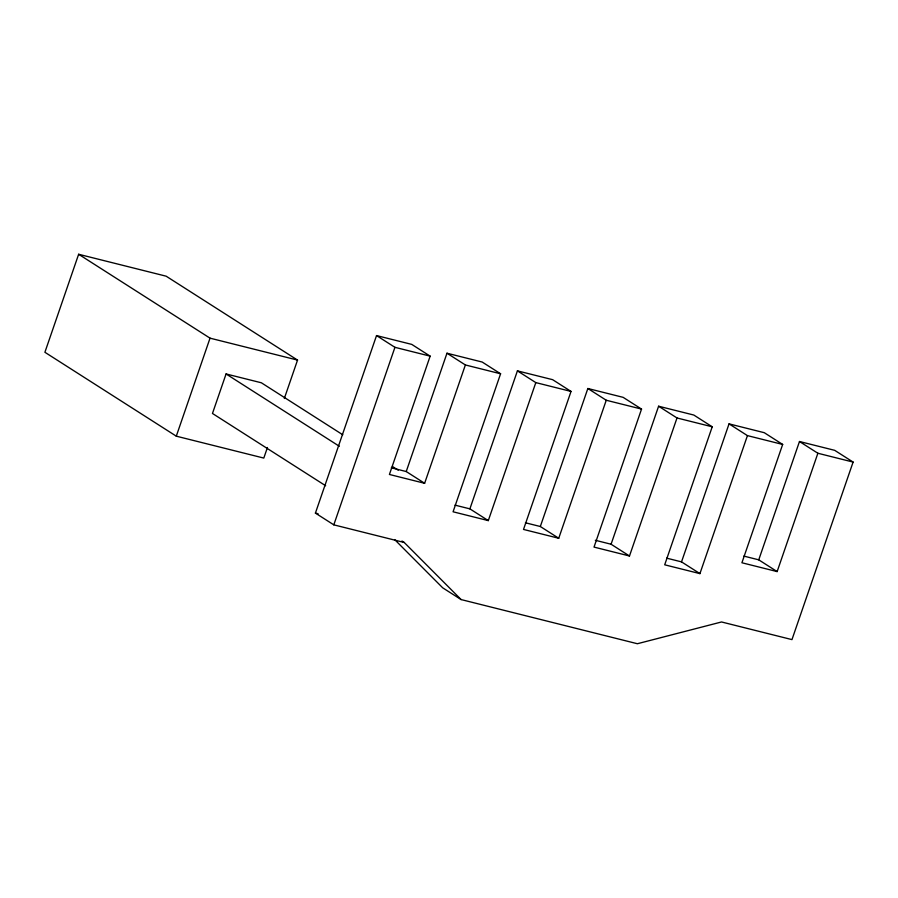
<?xml version="1.0" encoding="UTF-8"?>
<svg xmlns="http://www.w3.org/2000/svg" width="898" height="898" viewBox="0 0 898 898"><rect width="100%" height="100%" fill="white"/><g stroke="black" fill="none" stroke-linecap="round" stroke-linejoin="round"><path stroke-width="1.35" d="M284.318 398.488L297.541 360.087L166.152 276.191L78.642 254.269L44.9 352.274L176.289 436.17L263.799 458.081L267.447 447.496M176.289 436.17L210.031 338.164L78.642 254.269M342.778 434.778L261.363 382.784L226.072 373.95L212.467 413.462L325.66 485.751M799.478 441.513L817.876 453.254L777.14 571.588L758.743 559.836L799.478 441.513L834.702 450.336L853.1 462.077L791.969 639.612L721.532 621.966L637.389 643.731L461.112 599.572L404.246 542.493L333.809 524.847L315.411 513.095L376.531 335.571L411.755 344.394L430.153 356.147L389.418 474.47L424.631 483.292L465.377 364.958L446.98 353.217L406.233 471.54L424.631 483.292M333.809 524.847L394.94 347.324L376.531 335.571M446.98 353.217L482.192 362.04L500.59 373.781L453.075 511.793L488.299 520.615L535.814 382.604L517.416 370.863L469.89 508.863L488.299 520.615M517.416 370.863L552.629 379.674L571.038 391.427L523.512 529.438L558.736 538.261L606.251 400.25L587.853 388.497L540.327 526.509L558.736 538.261M587.853 388.497L623.133 397.343L641.542 409.084L594.016 547.095L629.487 555.985L677.002 417.974L658.604 406.222L611.078 544.233L629.487 555.985M658.604 406.222L693.817 415.044L712.226 426.797L664.7 564.808L699.924 573.62L747.439 435.62L729.041 423.867L681.526 561.879L699.924 573.62M729.041 423.867L764.265 432.69L782.663 444.443L741.916 562.765L777.14 571.588M394.94 347.324L430.153 356.147M465.377 364.958L500.59 373.781M535.814 382.604L571.038 391.427M606.251 400.25L641.542 409.084M677.002 417.974L712.226 426.797M747.439 435.62L782.663 444.443M817.876 453.254L853.1 462.077M210.031 338.164L297.541 360.087M391.337 467.802L406.233 471.54M743.836 556.098L758.743 559.836M454.994 505.136L469.89 508.863M525.431 522.782L540.327 526.509M595.318 540.282L611.078 544.233M666.619 558.141L681.526 561.879M315.411 513.095L318.116 513.779M392.336 466.432L398.241 470.193M226.072 373.95L339.354 446.284M401.945 541.023L404.246 542.493M461.112 599.572L442.703 587.82L394.671 539.597"/></g></svg>
